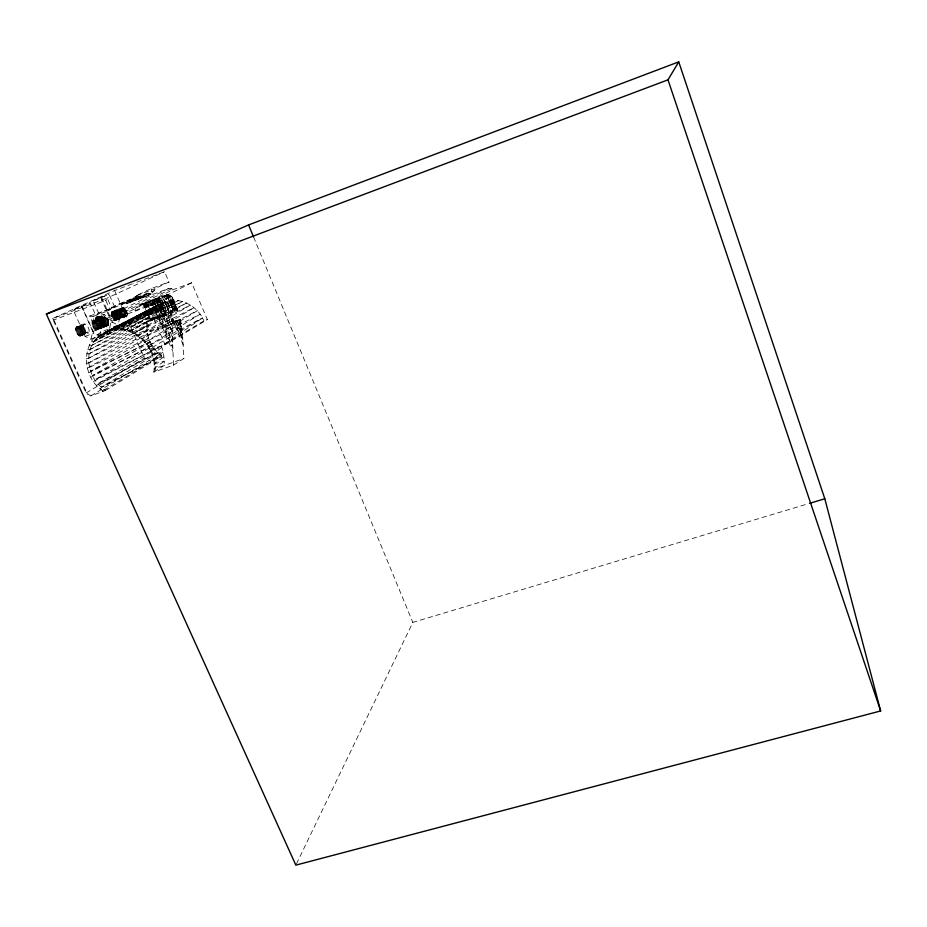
<?xml version="1.0" encoding="UTF-8"?>
<svg xmlns="http://www.w3.org/2000/svg" width="927" height="927" viewBox="0 0 927 927"><rect width="100%" height="100%" fill="white"/><g stroke="black" fill="none" stroke-linecap="round" stroke-linejoin="round"><path stroke-width="0.7" stroke-dasharray="4.63 3.48" d="M104.195 316.675C99.316 329.653 117.103 326.907 104.195 316.675L92.885 320.846C90.591 323.535 93.557 330.649 97.254 329.676C99.618 325.62 93.245 321.24 96.211 317.44C100.243 314.299 106.501 312.909 107.787 318.9C108.204 320.302 108.969 322.909 107.126 323.569C103.963 322.781 101.136 316.802 103.963 314.589M89.073 331.426C89.896 328.622 85.052 320.846 83.314 325.794C82.48 328.598 87.358 336.408 89.073 331.426L81.495 334.23C81.286 337.66 77.416 335.261 76.906 333.245C73.117 327.231 78.424 324.798 84.566 323.975M81.495 334.23C81.472 331.391 79.931 326.86 76.582 326.918M173.5 365.157L172.399 337.046L173.198 319.606L164.346 300.012L160.927 296.721L145.435 302.492L136.686 306.849L133.894 311.599L145.168 305.91L171.877 296.478L177.694 310.151L170.614 313.616L145.84 322.156L149.78 331.171L150.916 331.402L173.384 323.164L180.452 319.166L182.549 335.064L183.905 358.459L173.5 365.157L153.766 372.086C158.459 347.161 131.483 322.295 107.15 331.287C82.097 340.174 83.905 377.057 104.809 389.664L105.214 390.58L90.846 395.91L86.153 392.944L52.526 318.587L114.589 290.533L132.144 283.929M145.168 305.91L145.435 302.492M102.897 391.588L102.48 390.661C81.309 377.069 80 339.259 105.805 330.116C130.962 320.835 158.899 346.014 154.855 371.854L154.172 368.448L164.38 361.124L163.361 351.878L161.402 346.13L202.503 317.961C195.191 303.929 176.779 295.817 161.993 302.839L103.198 333.094L101.669 332.017M105.214 390.58L161.738 355.945L161.379 355.099C143.187 343.859 141.171 312.318 161.993 302.839L107.15 331.287L105.805 330.116M127.231 315.342C127.984 312.747 124.6 305.215 121.993 308.621C121.217 311.217 124.647 318.784 127.231 315.342L111.194 321.252L109.606 328.228L104.079 325.423L93.14 300.8L109.062 294.23L119.606 318.123L118.053 325.11L109.606 328.228M112.063 311.53C124.45 318.911 109.34 326.084 112.063 311.53L123.036 307.486M92.885 320.846C96.478 320.093 97.196 328.251 100.661 325.609C101.437 322.608 99.652 317.602 96.211 317.44M141.854 338.123L141.518 338.923L194.021 307.694L137.741 335.933L137.891 334.995M171.808 288.575L114.89 316.872L115.435 318.448L172.399 289.954L171.808 288.575L168.749 288.436L153.314 294.195L95.157 322.723L93.743 325.099L89.699 316.014L92.457 316.686L119.942 303.535L121.657 304.462L125.597 302.561L126.837 303.697L127.428 301.681L129.293 302.515L129.873 300.499L132.329 301.043L132.306 299.34L150.892 292.387L154.589 290.591L154.96 288.703L168.957 281.959L164.554 271.727L133.5 283.419M132.306 299.34L136.107 297.497L136.512 295.609L150.939 288.703L168.957 281.959M99.641 336.003L101.449 328.274L90.128 302.828L73.21 309.827L85.11 336.385L90.95 339.212L99.641 336.003L93.859 333.152L81.97 306.524L73.21 309.827M90.95 339.212L92.804 331.484L81.472 306.084M296.478 863.837L412.828 622.399L808.159 503.767M160.927 296.721L167.416 294.577L171.773 296.397L177.694 310.151L176.06 309.27L174.6 311.831L168.216 298.355L164.624 296.095L136.686 306.849M168.749 288.436L112.063 316.443L95.157 322.723L92.457 316.686L106.547 311.426L111.669 308.1L107.231 298.042L52.526 318.587L53.882 319.896L105.817 300.406L107.231 298.042L164.554 271.727M172.399 289.954L191.669 282.77L207.37 319.595L203.905 320.869L202.503 317.961L147.845 346.2L200.128 314.195L144.902 342.364L145.412 341.739M159.792 353.871L150.359 361.831L101.773 387.301L100.197 388.83L104.809 389.664L161.379 355.099M166.165 314.612L159.05 297.834L143.221 303.952L150.487 320.615L160.95 316.918L166.165 314.612L158.876 297.868M96.617 385.354L157.926 352.295L98.065 383.604L155.272 349.618M177.011 309.398L171.877 296.478L157.242 302.886L115.435 318.448M153.001 354.717L152.155 354.74L161.912 347.347L150.278 350.348L165.133 344.774L207.37 319.595M154.357 359.467L153.442 359.27L163.361 351.878L152.155 354.74M164.624 296.095L167.497 294.635L171.877 296.478M155.064 364.288L154.114 363.871L164.183 356.501L153.442 359.27M159.085 297.868L143.221 303.952M147.845 346.2L148.494 345.759M106.547 311.426L133.465 298.482L137.544 295.69L140.556 297.405L144.392 295.539L145.609 296.698L146.165 294.682L147.996 295.528L149.154 293.233L150.939 294.091L150.892 292.387M93.488 381.46L154.879 349.143L95.064 379.757L152.573 346.119M153.766 372.086L163.928 365.644L183.905 358.459M90.846 395.91L149.189 360.476L161.738 355.945M144.902 342.364L197.277 310.742L141.518 338.923M158.378 352.747L101.518 387.046L150.359 361.831L150.742 362.677M86.153 392.944L144.334 358.17L149.189 360.476M203.905 320.869L161.402 346.13L149.514 349.062L202.503 317.961M137.741 335.933L190.406 305.11L133.65 333.465L133.604 332.399M133.65 333.465L186.524 303.036L129.328 331.553L129.073 330.394M150.348 342.318L92.573 375.574L152.225 345.516M87.312 368.042L147.509 334.23M129.328 331.553L182.434 301.507L124.844 330.232L124.369 329.015M148.644 338.285L90.649 371.148L150.081 341.681M86.454 363.257L88.668 362.897L146.895 329.989M86.246 358.482L88.471 358.332L146.872 325.759M124.844 330.232L178.239 300.568L120.301 329.548L119.606 328.297M86.674 353.778L88.876 353.847L147.439 321.611M120.301 329.548L174.009 300.232L115.782 329.491L114.867 328.239M87.741 349.247L89.907 349.525L148.575 317.648M115.782 329.491L169.838 300.51L111.367 330.082L110.232 328.853M89.444 344.983L91.518 345.458L150.255 313.929M153.627 309.154L94.635 340.557L151.831 311.437M111.367 330.082L165.806 301.379L107.15 331.287M94.566 337.544L96.42 338.355L155.191 307.544M97.903 334.508L99.595 335.47L158.471 304.856L103.198 333.094M91.727 341.055L93.708 341.715L151.692 311.599M155.342 307.405L97.59 337.289L155.817 306.93L99.595 335.47M152.26 345.609L90.858 377.219M96.42 338.355L153.87 308.853M150.116 341.796L88.795 372.724M191.669 282.77L147.799 304.937L165.133 344.774M89.479 367.451L148.482 337.752M88.668 362.897L147.393 333.569M93.708 341.715L150.58 313.384M91.518 345.458L148.818 317.057M89.907 349.525L147.59 320.985M88.876 353.847L146.941 325.11M88.471 358.332L146.883 329.328M111.669 308.1L137.544 295.69M81.97 306.524L90.128 302.828M93.14 300.8L109.062 294.23M149.78 331.171L162.503 325.47L180.452 319.166M145.84 322.156L158.621 316.536L177.741 310.082M166.292 314.508L150.487 320.615M102.48 390.661L104.809 389.664M136.512 295.609L154.96 288.703M119.942 303.535L133.465 298.482M136.107 297.497L154.589 290.591M129.873 300.499L149.154 293.233M127.428 301.681L146.79 294.38M125.597 302.561L144.392 295.539M89.699 316.014L110.371 308.865M121.657 304.462L140.556 297.405M132.329 301.043L150.939 294.091M131.738 301.333L150.359 294.38M129.293 302.515L148.575 295.25M126.837 303.697L146.199 296.408M95.898 317.671L104.38 314.624M111.761 311.762L123.442 307.521M95.655 318.031L103.048 315.273M111.518 312.109L122.144 308.158M97.451 317.555L104.832 314.798M113.279 311.657L123.882 307.706M95.493 318.506L102.885 315.748M111.367 312.584L121.993 308.621M97.926 317.857L105.296 315.11M113.743 311.959L124.345 308.019M95.411 319.073L102.804 316.327M111.286 313.164L121.912 309.201M98.413 318.274L105.782 315.528M114.218 312.387L124.809 308.448M95.4 319.734L102.804 316.976M111.286 313.824L121.924 309.861M76.246 327.161L85.006 324.021M92.561 321.09L106.246 316.061M114.693 312.92L125.272 308.981M75.991 327.532L83.592 324.705M92.306 321.46L103.245 317.382M77.903 327.011L85.481 324.195M94.183 320.951L105.087 316.895M111.367 314.554L122.016 310.591M75.805 328.031L83.407 325.192M92.132 321.947L103.071 317.88M99.34 319.433L106.698 316.686M115.133 313.546L125.724 309.606M78.401 327.324L85.979 324.496M94.67 321.263L105.574 317.208M75.713 328.622L83.314 325.794M92.04 322.55L103.059 318.471M111.541 315.319L122.179 311.356M78.899 327.752L86.489 324.937M95.168 321.704L106.072 317.648M99.745 320.116L107.115 317.382M115.551 314.241L126.13 310.313M75.701 329.317L83.314 326.478M92.04 323.233L102.99 319.166M95.898 322.017L103.291 319.259M111.785 316.107L122.422 312.144M79.398 328.297L86.976 325.481M95.666 322.248L106.559 318.204M115.91 314.995L126.489 311.055M75.782 330.058L83.395 327.231M92.121 323.987L103.071 319.908M103.604 320.035L96.199 322.793L107.022 318.842M112.086 316.883L122.735 312.932M79.873 328.934L87.451 326.119M75.944 330.858L83.569 328.019M92.294 324.774L107.787 318.9M116.223 315.771L126.802 311.843M80.313 329.653L87.88 326.837M96.559 323.616L107.451 319.56M112.457 317.637L123.094 313.685M100.661 322.422L108.03 319.688M116.466 316.547L127.045 312.619M76.199 331.669L83.812 328.83M92.549 325.586L114.902 317.231M96.987 324.241L104.392 321.484M112.874 318.332L123.511 314.38M80.695 330.418L88.262 327.602M96.941 324.38L107.833 320.336M100.823 323.175L108.192 320.452M116.628 317.312L127.208 313.384M76.512 332.469L84.137 329.641M92.862 326.397L104.844 322.109M113.326 318.969L123.963 315.018M81.008 331.217L88.586 328.401M97.265 325.18L108.274 321.171M76.906 333.245L84.519 330.418M93.245 327.173L105.319 322.642M113.789 319.502L124.427 315.551M100.916 324.554L108.274 321.831M116.721 318.691L127.312 314.763M81.252 332.017L88.83 329.212M97.509 325.991L108.389 321.947M98.401 325.806L105.794 323.071M114.264 319.919L124.902 315.98M100.823 325.134L108.192 322.399M77.347 333.952L84.96 331.136M93.685 327.891L106.269 323.372M114.739 320.221L125.365 316.281M100.661 325.609L108.03 322.874M116.489 319.745L127.08 315.817M81.425 332.805L88.992 330M97.671 326.779L108.563 322.735M115.18 320.394L125.805 316.455M99.745 326.316L107.799 323.233M115.585 320.441L126.848 316.165M77.822 334.601L85.435 331.773M94.16 328.54L105.099 324.473M81.506 333.558L89.085 330.742M97.764 327.521L108.656 323.488M104.079 325.423L112.573 322.272L118.053 325.11M78.32 335.134L85.921 332.318M94.647 329.085L105.585 325.029M97.764 328.204L108.656 324.172M78.83 335.562L86.431 332.747M95.145 329.514L106.084 325.47M81.402 334.832L88.98 332.028M97.671 328.807L108.575 324.763M79.328 335.875L86.929 333.06M95.643 329.827L106.57 325.771M81.228 335.331L88.807 332.515M97.497 329.294L108.413 325.261M79.803 336.037L87.405 333.222M96.118 330L107.045 325.945M80.243 336.072L88.552 332.897M92.804 331.484L108.158 325.632M85.11 336.385L93.859 333.152M150.278 350.348L151.031 350.116M154.114 363.871L164.38 361.124L163.928 365.644L154.172 368.448L155.122 369.085M112.063 316.443L114.89 316.872M167.022 294.647L171.263 296.478L177.103 310.047M167.242 294.832L171.565 296.721L176.779 309.236M166.304 294.844L170.336 296.733L176.176 310.278M166.663 295.134L170.835 297.127L176.06 309.27L171.565 296.721L176.408 309.166M165.307 295.168L169.05 297.138L174.89 310.661M165.782 295.562L169.699 297.671L175.724 309.537L170.835 297.127M164.056 295.597L167.439 297.683L173.268 311.194M162.573 296.119L165.539 298.355L171.368 311.854M163.21 296.698L166.408 299.143L172.341 312.863M183.233 344.96L173.129 321.576L182.874 339.143L175.006 320.904L182.399 333.535L176.709 320.302L181.831 328.239L178.216 319.815L181.171 323.384L179.49 319.433L180.962 322.005M159.85 298.1L162.074 300.951L172.862 323.384L164.346 300.012L173.129 320.36L166.408 299.143M157.984 298.853L172.607 327.602L162.074 300.951M178.216 319.815L181.553 326.014M173.129 321.576L182.932 339.942M176.709 320.302L182.086 330.394M175.006 320.904L182.549 335.064M152.399 301.008L152.48 304.693L172.596 347.254L154.809 303.824L154.195 300.325M175.377 309.989L169.699 297.671L175.006 310.719L168.216 298.355L174.125 312.051M154.809 303.824L172.445 342.098L156.084 299.606M53.882 319.896L87.52 394.323M172.399 337.046L157.242 302.886L172.457 332.19L159.687 301.924M105.817 300.406L109.456 308.645M101.657 297.59L112.573 322.272M100.637 297.393L111.194 321.252M114.589 290.533L144.334 358.17M148.633 301.599L155.829 318.158M147.741 301.947L154.948 318.506M146.872 302.306L154.079 318.865M146.269 302.99L153.534 319.664M146.049 302.642L153.268 319.212M145.296 302.955L152.746 319.954M144.624 303.245L152.051 320.186M144.067 303.5L151.46 320.383M143.639 303.708L150.997 320.522M143.361 303.859L150.672 320.603M146.953 322.329L150.916 331.402M158.679 298.112L165.898 314.763M158.54 297.961L165.736 314.566M158.077 298.112L165.481 314.983M157.486 298.309L164.936 315.238M157.045 298.842L164.276 315.539M156.779 298.552L163.975 315.145M156.292 299.166L163.523 315.864M156.003 298.842L163.187 315.423M150.939 288.703L153.314 294.195M155.458 299.502L162.7 316.211M154.589 299.861L161.831 316.559M153.697 300.209L160.95 316.918M152.816 300.545L160.058 317.254M151.958 300.869L159.212 317.567M158.621 316.536L162.503 325.47M152.48 304.693L172.781 351.403M150.348 300.951L157.544 317.509M149.502 301.263L156.709 317.822M163.419 299.131L169.247 312.619M253.558 236.964L412.828 622.399M173.198 319.606L173.384 323.164"/><path stroke-width="1.39" d="M46.35 314.056L667.985 79.838L678.749 61.866L824.81 498.772L880.65 710.951L295.852 865.134L46.35 314.056L248.575 224.925L678.749 61.866M809.549 503.349L824.81 498.772M248.575 224.925L253.558 236.964M667.985 79.838L880.65 710.951"/></g></svg>
